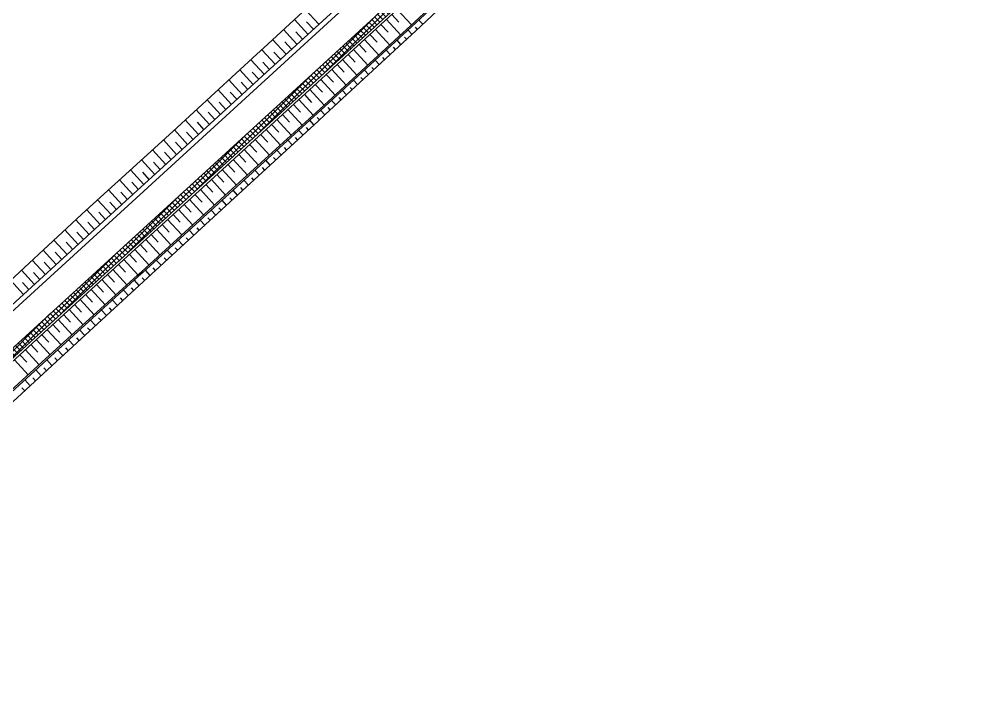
# Model space of a CAD drawing. Header units: metres. Extents: x 2306714 to 2308412, y 453204 to 454783.
# Drawn here: x 2307367.4 to 2307563.3, y 453765.4 to 453903.3 of the extents above; entities that cross this region are included whole.
import ezdxf

# ---------------------------------------------------------------- set-up
doc = ezdxf.new("R2010")
doc.units = ezdxf.units.M
doc.layers.add('АД_серый', color=250, linetype='Continuous')
doc.layers.add('ГП_АД том 3.2.6', color=250, linetype='Continuous', lineweight=40)

# ---------------------------------------------------------------- blocks, each defined once
blk = doc.blocks.new('АД 3.2.6')
at = {"layer": 'АД_серый'}
h = blk.add_hatch(dxfattribs=at)
h.set_pattern_fill('ANSI37', color=256, scale=0.25)
h.set_pattern_definition([(45, (-2306965.9422, -453205.9558), (-0.56126600757, 0.56126600757), []), (135, (-2306965.9422, -453205.9558), (-0.56126600757, -0.56126600757), [])])
edge = h.paths.add_edge_path()
edge.add_line((1053.93, 1206.09), (1054.03, 1208.2))
edge.add_line((1054.03, 1208.2), (1018.62, 1175.79))
edge.add_line((1018.62, 1175.79), (966.99, 1128.52))
edge.add_line((966.99, 1128.52), (878.48, 1047.49))
edge.add_line((878.48, 1047.49), (841.6, 1013.73))
edge.add_line((841.6, 1013.73), (814.31, 988.74))
edge.add_line((814.31, 988.74), (777.44, 954.98))
edge.add_line((777.44, 954.98), (740.56, 921.22))
edge.add_line((740.56, 921.22), (666.8, 853.69))
edge.add_line((666.8, 853.69), (629.92, 819.92))
edge.add_line((629.92, 819.92), (593.04, 786.16))
edge.add_line((593.04, 786.16), (556.17, 752.4))
edge.add_line((556.17, 752.4), (292.42, 510.93))
edge.add_line((292.42, 510.93), (59.06, 297.28))
edge.add_arc((479.25, -161.67), 622.25, 132.47509, 141.1318)
edge.add_line((-5.23, 228.81), (-27.96, 200.61))
edge.add_arc((-516.72, 594.55), 627.75, 312.47523, 321.1318, ccw=False)
edge.add_line((-92.82, 131.54), (-212.23, 22.21))
edge.add_line((-212.23, 22.21), (-211.22, 21.1))
edge.add_line((-211.22, 21.1), (-91.8, 130.43))
edge.add_arc((-516.72, 594.55), 629.25, 312.47523, 321.1318)
edge.add_line((-26.79, 199.67), (-4.06, 227.87))
edge.add_arc((479.25, -161.67), 620.75, 132.47509, 141.1318, ccw=False)
edge.add_line((60.07, 296.18), (293.45, 509.84))
edge.add_line((293.45, 509.84), (557.18, 751.29))
edge.add_line((557.18, 751.29), (594.06, 785.05))
edge.add_line((594.06, 785.05), (630.94, 818.82))
edge.add_line((630.94, 818.82), (667.81, 852.58))
edge.add_line((667.81, 852.58), (741.57, 920.11))
edge.add_line((741.57, 920.11), (778.45, 953.87))
edge.add_line((778.45, 953.87), (815.33, 987.64))
edge.add_line((815.33, 987.64), (842.62, 1012.62))
edge.add_line((842.62, 1012.62), (879.5, 1046.38))
edge.add_line((879.5, 1046.38), (968.01, 1127.42))
edge.add_line((968.01, 1127.42), (1019.63, 1174.69))
edge.add_line((1019.63, 1174.69), (1053.93, 1206.09))
for p, q in [((468.01, 680.5, 144.46), (465.26, 683.5, 144.46)), ((482.78, 682.5, 149.18), (484.22, 680.92, 149.18)), ((483.88, 683.51, 149.18), (486.77, 680.36, 149.18)), ((465.79, 678.47, 144.46), (463.06, 681.46, 144.46)), ((466.9, 679.49, 144.46), (465.53, 680.98, 144.46)), ((480.56, 680.47, 149.18), (482.01, 678.89, 149.18)), ((481.67, 681.48, 149.18), (484.56, 678.33, 149.18)), ((487.92, 679.5, 143.85), (487.54, 679.91, 143.85)), ((489.01, 680.53, 143.85), (488.26, 681.34, 143.85)), ((463.58, 676.45, 144.46), (460.85, 679.43, 144.46)), ((464.69, 677.46, 144.46), (463.32, 678.95, 144.46)), ((478.35, 678.45, 149.18), (479.8, 676.87, 149.18)), ((479.46, 679.46, 149.18), (482.35, 676.3, 149.18)), ((485.72, 677.46, 143.85), (485.34, 677.88, 143.85)), ((486.82, 678.48, 143.85), (486.06, 679.3, 143.85)), ((461.37, 674.42, 144.46), (458.65, 677.39, 144.46)), ((462.48, 675.43, 144.46), (461.11, 676.92, 144.46)), ((476.14, 676.42, 149.18), (477.59, 674.84, 149.18)), ((477.25, 677.43, 149.18), (480.14, 674.27, 149.18)), ((483.52, 675.42, 143.85), (483.13, 675.84, 143.85)), ((484.62, 676.44, 143.85), (483.85, 677.28, 143.85)), ((459.16, 672.4, 144.46), (456.45, 675.36, 144.46)), ((460.26, 673.41, 144.46), (458.91, 674.89, 144.46)), ((473.93, 674.39, 149.18), (475.37, 672.81, 149.18)), ((475.03, 675.41, 149.18), (477.93, 672.25, 149.18)), ((481.32, 673.38, 143.85), (480.93, 673.81, 143.85)), ((482.42, 674.4, 143.85), (481.64, 675.25, 143.85)), ((456.94, 670.37, 144.46), (454.24, 673.33, 144.46)), ((458.05, 671.38, 144.46), (456.7, 672.86, 144.46)), ((471.71, 672.37, 149.18), (473.16, 670.79, 149.18)), ((472.82, 673.38, 149.18), (475.72, 670.22, 149.18)), ((480.22, 672.37, 143.85), (479.43, 673.22, 143.85)), ((454.73, 668.34, 144.46), (452.03, 671.3, 144.46)), ((455.84, 669.36, 144.46), (454.49, 670.83, 144.46)), ((469.5, 670.34, 149.18), (470.95, 668.76, 149.18)), ((470.61, 671.36, 149.18), (473.51, 668.19, 149.18)), ((478.02, 670.33, 143.85), (477.22, 671.19, 143.85)), ((479.12, 671.35, 143.85), (478.72, 671.77, 143.85)), ((452.52, 666.32, 144.46), (449.82, 669.26, 144.46)), ((453.62, 667.33, 144.46), (452.27, 668.81, 144.46)), ((467.29, 668.32, 149.18), (468.74, 666.73, 149.18)), ((468.39, 669.33, 149.18), (471.3, 666.16, 149.18)), ((475.82, 668.29, 143.85), (475.01, 669.16, 143.85)), ((476.92, 669.31, 143.85), (476.52, 669.74, 143.85)), ((450.31, 664.29, 144.46), (447.61, 667.23, 144.46)), ((451.41, 665.31, 144.46), (450.06, 666.78, 144.46)), ((465.08, 666.29, 149.18), (466.53, 664.7, 149.18)), ((466.18, 667.3, 149.18), (469.09, 664.13, 149.18)), ((473.62, 666.25, 143.85), (472.8, 667.13, 143.85)), ((474.72, 667.27, 143.85), (474.31, 667.71, 143.85)), ((448.09, 662.27, 144.46), (445.4, 665.2, 144.46)), ((449.2, 663.28, 144.46), (447.85, 664.75, 144.46)), ((462.86, 664.27, 149.18), (464.31, 662.68, 149.18)), ((463.97, 665.28, 149.18), (466.87, 662.11, 149.18)), ((471.42, 664.21, 143.85), (470.59, 665.1, 143.85)), ((472.52, 665.23, 143.85), (472.11, 665.67, 143.85)), ((445.88, 660.24, 144.46), (443.2, 663.17, 144.46)), ((446.99, 661.25, 144.46), (445.64, 662.72, 144.46)), ((460.65, 662.24, 149.18), (462.1, 660.66, 149.18)), ((461.76, 663.25, 149.18), (464.66, 660.09, 149.18)), ((469.22, 662.17, 143.85), (468.38, 663.08, 143.85)), ((470.32, 663.19, 143.85), (469.9, 663.64, 143.85)), ((443.67, 658.22, 144.46), (440.99, 661.14, 144.46)), ((444.77, 659.23, 144.46), (443.43, 660.69, 144.46)), ((458.44, 660.21, 149.18), (459.88, 658.63, 149.18)), ((459.54, 661.23, 149.18), (462.44, 658.06, 149.18)), ((467.01, 660.14, 143.85), (466.17, 661.06, 143.85)), ((468.11, 661.15, 143.85), (467.69, 661.61, 143.85)), ((441.45, 656.19, 144.46), (438.78, 659.11, 144.46)), ((442.56, 657.2, 144.46), (441.22, 658.66, 144.46)), ((456.22, 658.19, 149.18), (457.67, 656.61, 149.18)), ((457.33, 659.2, 149.18), (460.22, 656.04, 149.18)), ((464.8, 658.11, 143.85), (463.95, 659.03, 143.85)), ((465.91, 659.12, 143.85), (465.48, 659.58, 143.85)), ((439.24, 654.16, 144.46), (436.56, 657.09, 144.46)), ((440.35, 655.18, 144.46), (439.01, 656.64, 144.46)), ((455.12, 657.18, 149.18), (458, 654.02, 149.18)), ((462.59, 656.08, 143.85), (461.73, 657.01, 143.85)), ((463.7, 657.09, 143.85), (463.27, 657.56, 143.85)), ((437.03, 652.14, 144.46), (434.35, 655.07, 144.46)), ((438.14, 653.15, 144.46), (436.8, 654.61, 144.46)), ((452.91, 655.15, 149.18), (455.79, 652, 149.18)), ((454.01, 656.16, 149.18), (455.45, 654.59, 149.18)), ((460.39, 654.05, 143.85), (459.51, 654.99, 143.85)), ((461.49, 655.06, 143.85), (461.06, 655.53, 143.85)), ((434.82, 650.11, 144.46), (432.13, 653.05, 144.46)), ((435.92, 651.12, 144.46), (434.58, 652.59, 144.46)), ((450.69, 653.12, 149.18), (453.57, 649.98, 149.18)), ((451.8, 654.14, 149.18), (453.24, 652.56, 149.18)), ((458.18, 652.01, 143.85), (457.3, 652.97, 143.85)), ((459.28, 653.03, 143.85), (458.84, 653.51, 143.85)), ((432.6, 648.09, 144.46), (429.91, 651.03, 144.46)), ((433.71, 649.1, 144.46), (432.37, 650.57, 144.46)), ((448.48, 651.1, 149.18), (451.35, 647.96, 149.18)), ((449.59, 652.11, 149.18), (451.02, 650.54, 149.18)), ((455.97, 649.98, 143.85), (455.08, 650.95, 143.85)), ((457.07, 651, 143.85), (456.63, 651.48, 143.85)), ((430.39, 646.06, 144.46), (427.69, 649.01, 144.46)), ((431.5, 647.07, 144.46), (430.15, 648.54, 144.46)), ((446.27, 649.07, 149.18), (449.14, 645.94, 149.18)), ((447.37, 650.08, 149.18), (448.81, 648.52, 149.18)), ((453.76, 647.95, 143.85), (452.86, 648.93, 143.85)), ((454.87, 648.97, 143.85), (454.42, 649.45, 143.85)), ((428.18, 644.03, 144.46), (425.48, 646.98, 144.46)), ((429.28, 645.05, 144.46), (427.94, 646.52, 144.46)), ((444.05, 647.05, 149.18), (446.92, 643.92, 149.18)), ((445.16, 648.06, 149.18), (446.59, 646.49, 149.18)), ((451.55, 645.92, 143.85), (450.65, 646.91, 143.85)), ((452.66, 646.94, 143.85), (452.21, 647.43, 143.85)), ((425.97, 642.01, 144.46), (423.26, 644.96, 144.46)), ((427.07, 643.02, 144.46), (425.72, 644.5, 144.46)), ((441.84, 645.02, 149.18), (444.7, 641.9, 149.18)), ((442.95, 646.03, 149.18), (444.38, 644.47, 149.18)), ((449.35, 643.89, 143.85), (448.43, 644.89, 143.85)), ((450.45, 644.91, 143.85), (449.99, 645.4, 143.85)), ((423.75, 639.98, 144.46), (421.04, 642.94, 144.46)), ((424.86, 641, 144.46), (423.51, 642.47, 144.46)), ((439.63, 642.99, 149.18), (442.48, 639.88, 149.18)), ((440.74, 644.01, 149.18), (442.16, 642.45, 149.18)), ((447.14, 641.86, 143.85), (446.21, 642.87, 143.85)), ((448.24, 642.88, 143.85), (447.78, 643.38, 143.85)), ((421.54, 637.96, 144.46), (418.83, 640.91, 144.46)), ((437.42, 640.97, 149.18), (440.27, 637.86, 149.18)), ((438.52, 641.98, 149.18), (439.95, 640.42, 149.18)), ((444.93, 639.83, 143.85), (443.99, 640.85, 143.85)), ((446.03, 640.84, 143.85), (445.57, 641.35, 143.85)), ((419.33, 635.93, 144.46), (416.63, 638.87, 144.46)), ((422.65, 638.97, 144.46), (421.29, 640.45, 144.46)), ((435.2, 638.94, 149.18), (438.05, 635.84, 149.18)), ((436.31, 639.96, 149.18), (437.73, 638.4, 149.18)), ((442.72, 637.8, 143.85), (441.78, 638.83, 143.85)), ((443.83, 638.81, 143.85), (443.36, 639.33, 143.85)), ((417.11, 633.91, 144.46), (414.43, 636.83, 144.46)), ((420.43, 636.94, 144.46), (419.08, 638.42, 144.46)), ((432.99, 636.92, 149.18), (435.83, 633.81, 149.18)), ((434.1, 637.93, 149.18), (435.52, 636.38, 149.18)), ((440.51, 635.77, 143.85), (439.56, 636.81, 143.85)), ((441.62, 636.78, 143.85), (441.14, 637.3, 143.85)), ((414.9, 631.88, 144.46), (412.23, 634.8, 144.46)), ((418.22, 634.92, 144.46), (416.88, 636.39, 144.46)), ((430.78, 634.89, 149.18), (433.61, 631.79, 149.18)), ((431.88, 635.9, 149.18), (433.3, 634.35, 149.18)), ((438.31, 633.74, 143.85), (437.34, 634.78, 143.85)), ((439.41, 634.75, 143.85), (438.93, 635.27, 143.85)), ((412.69, 629.85, 144.46), (410.03, 632.76, 144.46)), ((416.01, 632.89, 144.46), (414.67, 634.35, 144.46)), ((428.57, 632.87, 149.18), (431.4, 629.77, 149.18)), ((429.67, 633.88, 149.18), (431.09, 632.33, 149.18)), ((436.1, 631.71, 143.85), (435.12, 632.76, 143.85)), ((437.2, 632.72, 143.85), (436.72, 633.25, 143.85)), ((410.48, 627.83, 144.46), (407.83, 630.72, 144.46)), ((413.8, 630.87, 144.46), (412.46, 632.32, 144.46)), ((426.35, 630.84, 149.18), (429.18, 627.75, 149.18)), ((427.46, 631.85, 149.18), (428.87, 630.31, 149.18)), ((433.89, 629.67, 143.85), (432.91, 630.74, 143.85)), ((434.99, 630.69, 143.85), (434.5, 631.22, 143.85)), ((411.58, 628.84, 144.46), (410.26, 630.29, 144.46)), ((424.14, 628.81, 149.18), (426.96, 625.73, 149.18)), ((425.25, 629.83, 149.18), (426.66, 628.28, 149.18)), ((432.79, 628.66, 143.85), (432.29, 629.2, 143.85)), ((408.26, 625.8, 144.46), (405.63, 628.68, 144.46)), ((409.37, 626.82, 144.46), (408.05, 628.26, 144.46)), ((423.03, 627.8, 149.18), (424.44, 626.26, 149.18)), ((430.58, 626.63, 143.85), (430.08, 627.17, 143.85)), ((431.68, 627.64, 143.85), (430.69, 628.72, 143.85)), ((420.82, 625.78, 149.18), (422.23, 624.24, 149.18)), ((421.93, 626.79, 149.18), (424.75, 623.71, 149.18)), ((428.37, 624.6, 143.85), (427.87, 625.14, 143.85)), ((429.47, 625.61, 143.85), (428.47, 626.7, 143.85)), ((418.61, 623.75, 149.18), (420.01, 622.21, 149.18)), ((419.72, 624.76, 149.18), (422.53, 621.69, 149.18)), ((426.16, 622.57, 143.85), (425.65, 623.12, 143.85)), ((427.27, 623.58, 143.85), (426.26, 624.68, 143.85)), ((416.4, 621.72, 149.18), (417.8, 620.19, 149.18)), ((417.5, 622.74, 149.18), (420.31, 619.67, 149.18)), ((423.95, 620.54, 143.85), (423.44, 621.09, 143.85)), ((425.06, 621.55, 143.85), (424.04, 622.66, 143.85)), ((414.18, 619.7, 149.18), (415.58, 618.17, 149.18)), ((415.29, 620.71, 149.18), (418.09, 617.65, 149.18)), ((421.75, 618.5, 143.85), (421.23, 619.07, 143.85)), ((422.85, 619.52, 143.85), (421.82, 620.64, 143.85)), ((411.97, 617.67, 149.18), (413.37, 616.14, 149.18)), ((413.08, 618.68, 149.18), (415.88, 615.63, 149.18)), ((419.54, 616.47, 143.85), (419.02, 617.04, 143.85)), ((420.64, 617.49, 143.85), (419.6, 618.62, 143.85)), ((409.76, 615.65, 149.18), (411.15, 614.12, 149.18)), ((410.86, 616.66, 149.18), (413.66, 613.61, 149.18)), ((418.43, 615.46, 143.85), (417.39, 616.6, 143.85)), ((407.55, 613.62, 149.18), (408.94, 612.1, 149.18)), ((408.65, 614.63, 149.18), (411.44, 611.59, 149.18)), ((416.23, 613.43, 143.85), (415.17, 614.58, 143.85)), ((417.33, 614.44, 143.85), (416.8, 615.01, 143.85)), ((406.44, 612.61, 149.18), (409.22, 609.56, 149.18)), ((414.02, 611.4, 143.85), (412.95, 612.56, 143.85)), ((415.12, 612.41, 143.85), (414.59, 612.99, 143.85)), ((411.81, 609.36, 143.85), (410.73, 610.53, 143.85)), ((412.91, 610.38, 143.85), (412.38, 610.96, 143.85)), ((409.6, 607.33, 143.85), (408.52, 608.51, 143.85)), ((410.71, 608.35, 143.85), (410.17, 608.94, 143.85)), ((408.5, 606.32, 143.85), (407.95, 606.91, 143.85))]:
    blk.add_line(p, q, dxfattribs=at)
for points in [[(663.09, 857.75), (539, 744.14), (517.98, 724.89), (404.94, 621.4), (368.11, 587.7), (348.96, 573.38), (339.94, 566.64), (317.81, 546.38), (296.32, 522.35), (294.36, 520.16), (146.79, 385.06), (127.69, 370.79), (118.61, 364), (96.48, 343.75), (73.03, 317.53), (55.35, 301.34, 0.03779), (-9.51, 232.26)], [(-5.23, 228.81, -0.03779), (59.06, 297.28), (1052.55, 1206.85)]]:
    blk.add_lwpolyline(points, format="xyb", dxfattribs=at)
at = {"layer": 'АД_серый', "flags": 128}
blk.add_lwpolyline([(1344.16, 1465.5), (1278.69, 1409.95, 0.009404), (1222.38, 1360.31), (1074.58, 1224.99), (1077.96, 1221.31), (1065.79, 1210.16), (1057.31, 1202.4), (1053.93, 1206.09), (60.07, 296.18, 0.03779), (-4.06, 227.87), (-26.79, 199.67, -0.037789), (-91.8, 130.43), (-211.22, 21.1), (-212.23, 22.21)], format="xyb", dxfattribs=at)
at = {"layer": 'АД_серый', "linetype": 'Continuous', "flags": 128}
for points in [[(393.09, 600.39), (410, 615.87), (428.44, 632.75), (429.33, 633.57), (446.88, 649.63), (463.9, 665.22), (465.32, 666.51), (483.76, 683.4), (502.2, 700.28), (503.09, 701.09), (503.73, 701.68), (520.64, 717.16), (539.08, 734.04), (557.52, 750.92), (574.54, 766.51), (575.95, 767.8), (576.85, 768.62), (594.39, 784.69), (612.83, 801.57)], [(395.85, 597.38), (412.79, 612.82), (431.27, 629.66), (432.17, 630.47), (449.75, 646.5), (466.8, 662.04), (468.23, 663.34), (486.64, 680.25), (504.95, 697.27), (505.84, 698.09), (506.47, 698.69), (523.2, 714.36), (541.45, 731.45), (559.7, 748.53), (576.55, 764.31), (577.95, 765.62), (578.84, 766.45), (596.26, 782.65), (614.83, 799.39)], [(615.03, 799.17), (596.46, 782.43), (579.04, 766.23), (578.15, 765.4), (576.75, 764.09), (559.9, 748.31), (541.65, 731.22), (523.41, 714.14), (506.67, 698.47), (506.04, 697.87), (505.16, 697.05), (486.84, 680.02), (468.43, 663.12), (467.01, 661.82), (449.95, 646.28), (432.37, 630.25), (431.47, 629.44), (413, 612.6), (396.05, 597.15)], [(615.37, 798.8), (596.72, 782.15), (579.37, 765.87), (578.49, 765.04), (577.09, 763.72), (560.32, 747.86), (542.16, 730.68), (523.99, 713.49), (507.34, 697.74), (506.71, 697.15), (505.83, 696.31), (487.6, 679.2), (469.26, 662.21), (467.84, 660.91), (450.86, 645.28), (433.35, 629.18), (432.46, 628.36), (414.06, 611.44), (397.19, 595.92)], [(307.58, 542.62), (314.37, 550.13), (325.44, 560.14), (336.63, 570.25), (343.12, 575.01), (344.68, 576.15), (345.66, 576.87), (364.88, 591.11), (383.28, 608.03), (384.81, 609.44), (401.65, 624.99), (419.99, 641.98), (420.88, 642.8), (438.47, 658.82), (455.45, 674.44), (456.87, 675.74), (475.23, 692.71), (493.72, 709.53), (494.62, 710.34), (495.27, 710.92), (512.32, 726.24), (514.7, 728.47)], [(310.38, 539.57), (317.13, 547.12), (328.14, 557.19), (339.26, 567.37), (345.7, 572.19), (347.25, 573.34), (348.22, 574.07), (367.38, 588.38), (385.82, 605.26), (387.35, 606.66), (404.26, 622.14), (422.7, 639.02), (423.59, 639.84), (441.14, 655.9), (458.16, 671.48), (459.58, 672.78), (478.02, 689.67), (496.46, 706.55), (497.35, 707.36), (497.99, 707.95), (517.3, 725.63)]]:
    blk.add_lwpolyline(points, dxfattribs=at)

msp = doc.modelspace()

# ---------------------------------------------------------------- block references
at = {"layer": 'ГП_АД том 3.2.6'}
msp.add_blockref('АД 3.2.6', (2306959.994, 453221.76), dxfattribs=at)

doc.saveas('drawing.dxf')
